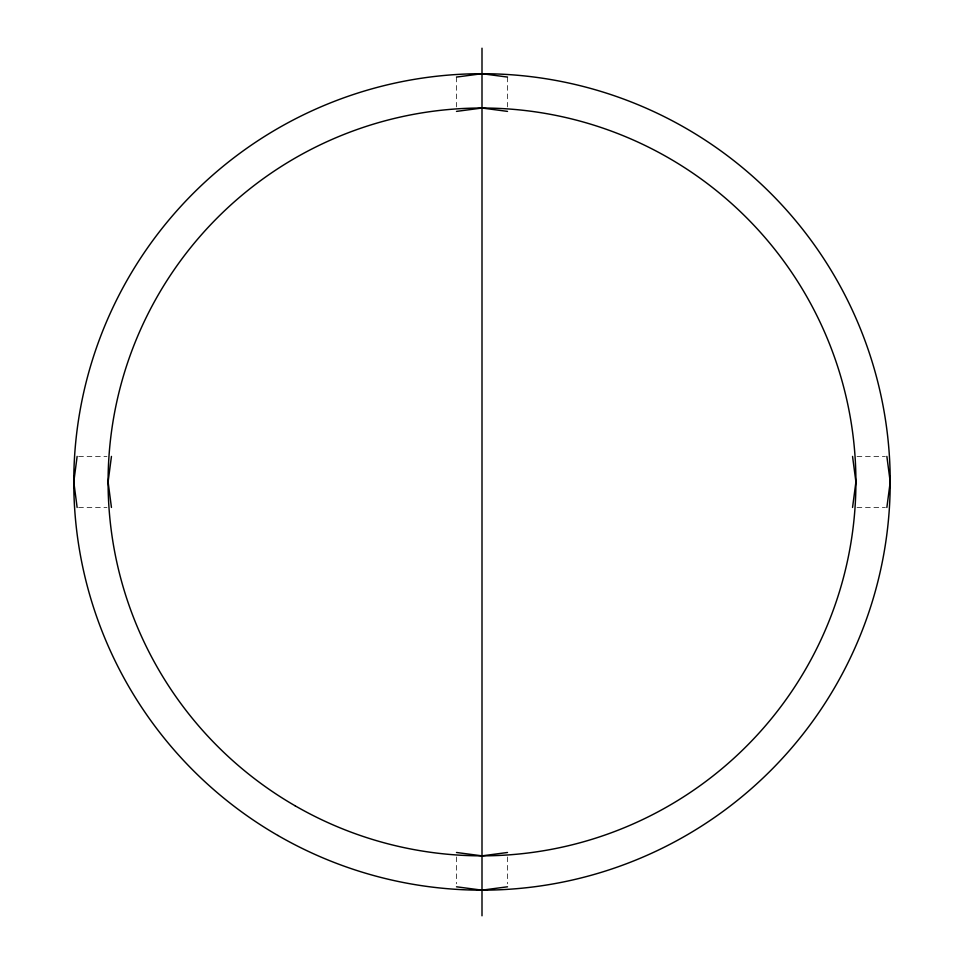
<?xml version="1.0" encoding="UTF-8"?>
<svg xmlns="http://www.w3.org/2000/svg" width="964" height="964" viewBox="0 0 964 964"><rect width="100%" height="100%" fill="white"/><g stroke="black" fill="none" stroke-linecap="round" stroke-linejoin="round"><path stroke-width="0.72" stroke-dasharray="4.82 3.62" d="M78.626 456.418L106.968 456.418M857.032 456.418L885.374 456.418M78.626 507.45L106.968 507.45M857.032 507.45L885.374 507.45M507.51 77.072L507.51 106.908M507.51 856.96L507.51 883.819M456.49 77.072L456.49 106.908M456.49 856.96L456.49 883.819"/><path stroke-width="1.45" d="M77.132 456.418L73.782 481.94L77.132 507.45M111.45 456.418L108.089 481.94L111.45 507.45M852.55 507.45L855.912 481.94L852.55 456.418M886.868 507.45L890.218 481.94L886.868 456.418M456.49 77.072L482 73.71L507.51 77.072M456.49 111.39L482 108.028L507.51 111.39M507.51 852.489L482 855.851L456.49 852.489M507.51 886.796L482 890.158L456.49 886.796M482 48.2L482 915.8M277.885 835.463A408.218 408.218 0 0 0 890.218 481.94A408.218 408.218 0 0 0 277.885 128.405A408.218 408.218 0 0 0 277.885 835.463M295.044 805.747A373.912 373.912 0 0 0 855.912 481.94A373.912 373.912 0 0 0 295.044 158.12A373.912 373.912 0 0 0 295.044 805.747"/></g></svg>
